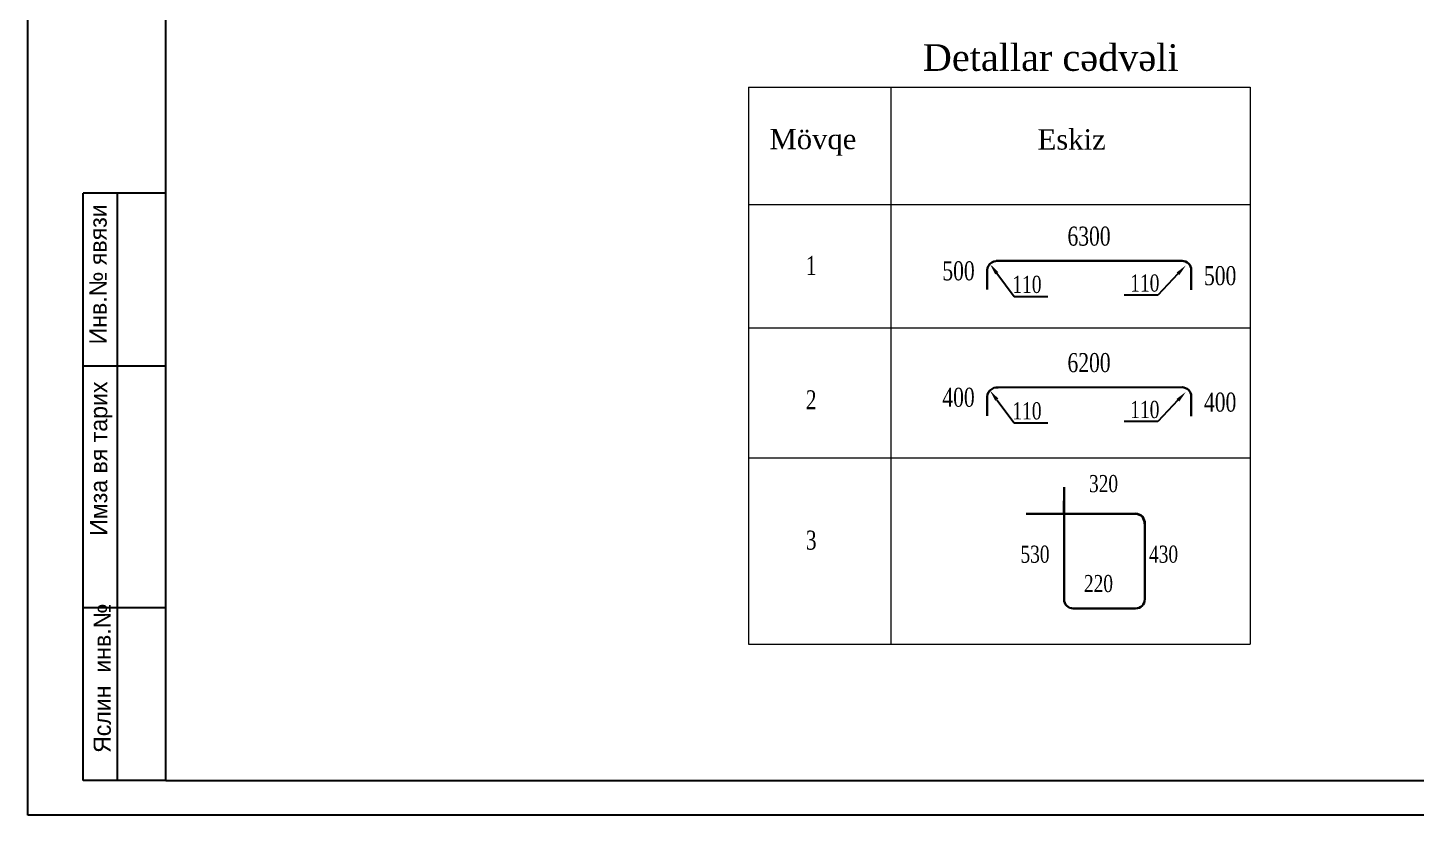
# Model space of a CAD drawing. Header units: millimetres. Extents: x -149347 to 251215, y -2929184 to -2541447.
# Drawn here: x 67574 to 86920, y -2856381 to -2845413 of the extents above; entities that cross this region are included whole.
import ezdxf
from ezdxf import colors
from ezdxf.entities.mleader import LeaderData, LeaderLine
from ezdxf.math import Vec2, Vec3

# ---------------------------------------------------------------- set-up
doc = ezdxf.new("R2010")
doc.units = ezdxf.units.MM
doc.layers.add('030', color=7, linetype='Continuous', lineweight=30)
doc.layers.add('APS_MADEIRA', color=35, linetype='Continuous', lineweight=15)
doc.styles.add('400', font='times.ttf', dxfattribs={"width": 0.75, "height": 300})
doc.styles.add('Arial', font='arial.ttf')
doc.styles.add('CP_ATTR', font='A3TI(LA).TTF')
doc.styles.add('Times New  Roman', font='times.ttf')

# ---------------------------------------------------------------- blocks, each defined once
blk = doc.blocks.new('mekteb')
at = {"color": 0, "lineweight": 25}
for p, q in [((99643, -1849866), (99643, -1821466)), ((139843, -1849866), (99643, -1849866))]:
    blk.add_line(p, q, dxfattribs=at)
at = {"color": 0, "lineweight": 25, "ltscale": 15}
for q in [(101643, -1821966), (139343, -1849366)]:
    blk.add_line((101643, -1849366), q, dxfattribs=at)
at = {"lineweight": 25, "ltscale": 0.25}
for p, q in [((100443, -1849366), (100443, -1840866)), ((100943, -1849367), (100943, -1840866))]:
    blk.add_line(p, q, dxfattribs=at)
at = {"lineweight": 25}
for p, q in [((101643, -1840866), (100443, -1840866)), ((101645, -1843366), (100445, -1843366)), ((101645, -1846866), (100445, -1846866)), ((101643, -1849366), (100443, -1849366))]:
    blk.add_line(p, q, dxfattribs=at)
at = {"lineweight": 25, "char_height": 250.01, "width": 5960.07, "attachment_point": 1, "rotation": 90, "style": 'CP_ATTR'}
for s, insert in [('\\pt3143;Инв.№ явязи', (100535, -1843053)), ('\\pt3143;Имза вя тарих', (100544, -1845823)), ('\\pt3143;Яслин  инв.№', (100595, -1848965))]:
    blk.add_mtext(s, dxfattribs=dict(at, insert=insert))

msp = doc.modelspace()

# ---------------------------------------------------------------- linework, layer by layer
at = {"color": 0, "lineweight": 15}
for p, q in [((77615.67753, -2846240.02477), (84604.17766, -2846240.02477)), ((77615.67753, -2846240.02477), (77615.67753, -2853997.14118)), ((79600.15733, -2846240.02477), (79600.15733, -2853997.14118)), ((84604.17766, -2846240.02477), (84604.17766, -2853997.14118)), ((77615.67753, -2847873.706), (84604.17766, -2847873.706)), ((77615.67753, -2849590.67928), (84604.17766, -2849590.67928)), ((77615.67753, -2851404.1443), (84604.17766, -2851404.1443)), ((77615.67753, -2853997.14118), (84604.17766, -2853997.14118))]:
    msp.add_line(p, q, dxfattribs=at)
at = {"color": 0, "lineweight": 30}
for p, q in [((82012.83386, -2851809.62059), (82012.83386, -2853373.86222)), ((82012.83386, -2851809.62059), (82012.83386, -2853373.86222)), ((83010.49854, -2852184.40041), (81486.65398, -2852184.40041)), ((83010.49854, -2852184.40041), (81486.65398, -2852184.40041)), ((83137.42922, -2852311.33131), (83137.42922, -2853373.86222)), ((83137.42922, -2852311.33131), (83137.42922, -2853373.86222)), ((82140.27386, -2853501.30222), (83009.98902, -2853501.30222)), ((82140.27386, -2853501.30222), (83009.98902, -2853501.30222))]:
    msp.add_line(p, q, dxfattribs=at)
for points in [[(81065.81748, -2848661.5265), (83657.83634, -2848659.78867)], [(80941.51365, -2848782.39401), (80941.51365, -2849057.83955)], [(83784.69051, -2848786.64284), (83784.69051, -2849062.08837)], [(81065.81748, -2850422.96797), (83657.83634, -2850421.23014)], [(80941.51365, -2850543.83548), (80941.51365, -2850819.28102)], [(83784.69051, -2850548.08431), (83784.69051, -2850823.52984)]]:
    msp.add_lwpolyline(points, dxfattribs=at)
for centre, radius, start, end in [((81081.14257, -2848801.63996), 140.94908, 83.834839334, 187.847993173), ((83657.83634, -2848786.64284), 126.85417, 359.999912168, 90.076828205), ((81081.14257, -2850563.08143), 140.94908, 83.834839334, 187.847993173), ((83657.83634, -2850548.08431), 126.85417, 359.999912168, 90.076828205), ((82140.27386, -2853373.86222), 127.44, 180, 270), ((82140.27386, -2853373.86222), 127.44, 180, 270), ((83009.98922, -2853373.86222), 127.44, 270, 0), ((83009.98922, -2853373.86222), 127.44, 270, 0)]:
    msp.add_arc(centre, radius, start, end, dxfattribs=at)
at = {"color": 7, "lineweight": 35, "ltscale": 15}
msp.add_arc((83010.49869, -2852311.33095), 126.93053, 354.640164647, 90.00007017, dxfattribs=at)
msp.add_arc((83010.49869, -2852311.33095), 126.93053, 354.640164647, 90.00007017, dxfattribs=at)
at = {"layer": '030', "color": 0, "lineweight": 30, "ltscale": 5}
msp.add_lwpolyline([(82011.79077, -2852181.24089), (82012.83386, -2851809.62059)], dxfattribs=at)
msp.add_lwpolyline([(82011.79077, -2852181.24089), (82012.83386, -2851809.62059)], dxfattribs=at)

# ---------------------------------------------------------------- block references
at = {"lineweight": 15, "xscale": 0.962501317234829, "yscale": 0.962501317234829, "zscale": 0.962501317234829}
msp.add_blockref('mekteb', (-28332.96186, -1075882.25246), dxfattribs=at)

# ---------------------------------------------------------------- texts
at = {"color": 7, "lineweight": 5, "ltscale": 15, "insert": (80044.70638, -2845641.87188), "char_height": 371.2475441, "width": 5714.8003644, "attachment_point": 1, "style": 'Times New  Roman'}
msp.add_mtext('{\\fTimes New Roman|b0|i0|c238|p18;Detallar cədvəli}', dxfattribs=at)
at = {"attachment_point": 1, "style": '400'}
for s, insert, char_height, width in [('\\A1;{\\fTimes New Roman|b0|i0|c238|p18;63}00', (82060.63737, -2848182.75482), 265.2, 233.0139314), ('{\\fTimes New Roman|b0|i0|c238|p18; }1', (78339.75045, -2848591.27324), 265.2, 233.0139314), ('\\A1;50{\\fTimes New Roman|b0|i0|c238|p18;0}', (80317.01614, -2848665.83143), 265.2, 233.0139314), ('\\A1;50{\\fTimes New Roman|b0|i0|c238|p18;0}', (83962.54135, -2848733.54157), 265.2, 233.0139314), ('\\A1;{\\fTimes New Roman|b0|i0|c238|p18;62}00', (82060.63737, -2849944.19629), 265.2, 233.0139314), (' 2', (78339.32831, -2850462.74415), 265.2, 233.0139314), ('\\A1;40{\\fTimes New Roman|b0|i0|c238|p18;0}', (80317.01614, -2850427.2729), 265.2, 233.0139314), ('\\A1;40{\\fTimes New Roman|b0|i0|c238|p18;0}', (83962.54135, -2850494.98304), 265.2, 233.0139314), ('\\A1;3{\\fTimes New Roman|b0|i0|c238|p18;20}', (82360.05488, -2851642.39265), 238.68, 209.7125382), (' 3', (78339.32831, -2852416.62176), 265.2, 233.0139314), ('\\A1;{\\fTimes New Roman|b0|i0|c238|p18;530}', (81405.39373, -2852625.79358), 238.68, 209.7125382), ('\\A1;{\\fTimes New Roman|b0|i0|c238|p18;430}', (83196.43689, -2852625.79358), 238.68, 209.7125382), ('\\A1;2{\\fTimes New Roman|b0|i0|c238|p18;20}', (82289.50901, -2853034.91007), 238.68, 209.7125382)]:
    msp.add_mtext(s, dxfattribs=dict(at, insert=insert, char_height=char_height, width=width))
at = {"layer": 'APS_MADEIRA', "color": 7, "lineweight": 9, "ltscale": 25, "char_height": 282.88884, "width": 431.4216895, "attachment_point": 1, "style": 'Arial'}
for s, insert in [('{\\fTimes New Roman|b0|i0|c238|p18;Mövqe}', (77908.51763, -2846821.26832)), ('\\pxt35;{\\fTimes New Roman|b0|i0|c238|p18;Eskiz}', (81643.9951, -2846826.82114))]:
    msp.add_mtext(s, dxfattribs=dict(at, insert=insert))

# ---------------------------------------------------------------- leaders
ml = msp.add_multileader_mtext('Standard')
ml.set_content('{\\C256;110\\fTimes New Roman|b0|i0|c238|p18; }', color=6, style='400')
ml.set_leader_properties()
ml.build(insert=Vec2(0, 0))
ml.multileader.update_dxf_attribs({"text_left_attachment_type": 6, "text_right_attachment_type": 6, "dogleg_length": 1, "arrow_head_size": 160})
ctx = ml.context
ctx.base_point, ctx.char_height, ctx.arrow_head_size, ctx.landing_gap_size, ctx.plane_origin = Vec3(81316.77474, -2849155.10926), 240, 160, 0.08, Vec3(78180.58547, -2851067.56)
ctx.left_attachment, ctx.right_attachment, ctx.text_align_type = 6, 6, 1
notes = []
notes.append((ctx, [(0, (1, 1, 0), (81315.97474, -2849155.10926), (1, 0), 0.8, [(0, [(80980.02368, -2848703.44825)], 0, [])])]))
ctx.mtext.insert, ctx.mtext.alignment, ctx.mtext.flow_direction = Vec3(81495.88141, -2848867.10926), 2, 5
ml = msp.add_multileader_mtext('Standard')
ml.set_content('{\\C256;110\\fTimes New Roman|b0|i0|c238|p18; }', color=6, style='400')
ml.set_leader_properties()
ml.build(insert=Vec2(0, 0))
ml.multileader.update_dxf_attribs({"text_left_attachment_type": 6, "text_right_attachment_type": 6, "dogleg_length": 1, "arrow_head_size": 160})
ctx = ml.context
ctx.base_point, ctx.char_height, ctx.arrow_head_size, ctx.landing_gap_size, ctx.plane_origin = Vec3(82958.89622, -2849136.51618), 240, 160, 0.08, Vec3(80910.37315, -2851087.87002)
ctx.left_attachment, ctx.right_attachment, ctx.text_align_type = 6, 6, 1
notes.append((ctx, [(1, (1, 1, 0), (83317.90957, -2849136.51618), (-1, 0), 0.8, [(0, [(83709.81136, -2848723.75828)], 0, [])])]))
ctx.mtext.insert, ctx.mtext.alignment, ctx.mtext.flow_direction = Vec3(83138.0029, -2848848.51618), 2, 5
ml = msp.add_multileader_mtext('Standard')
ml.set_content('{\\C256;110\\fTimes New Roman|b0|i0|c238|p18; }', color=6, style='400')
ml.set_leader_properties()
ml.build(insert=Vec2(0, 0))
ml.multileader.update_dxf_attribs({"text_left_attachment_type": 6, "text_right_attachment_type": 6, "dogleg_length": 1, "arrow_head_size": 160})
ctx = ml.context
ctx.base_point, ctx.char_height, ctx.arrow_head_size, ctx.landing_gap_size, ctx.plane_origin = Vec3(81316.77474, -2850916.55073), 240, 160, 0.08, Vec3(78180.58547, -2852829.00147)
ctx.left_attachment, ctx.right_attachment, ctx.text_align_type = 6, 6, 1
notes.append((ctx, [(0, (1, 1, 0), (81315.97474, -2850916.55073), (1, 0), 0.8, [(0, [(80980.02368, -2850464.88972)], 0, [])])]))
ctx.mtext.insert, ctx.mtext.alignment, ctx.mtext.flow_direction = Vec3(81495.88141, -2850628.55073), 2, 5
ml = msp.add_multileader_mtext('Standard')
ml.set_content('{\\C256;110\\fTimes New Roman|b0|i0|c238|p18; }', color=6, style='400')
ml.set_leader_properties()
ml.build(insert=Vec2(0, 0))
ml.multileader.update_dxf_attribs({"text_left_attachment_type": 6, "text_right_attachment_type": 6, "dogleg_length": 1, "arrow_head_size": 160})
ctx = ml.context
ctx.base_point, ctx.char_height, ctx.arrow_head_size, ctx.landing_gap_size, ctx.plane_origin = Vec3(82958.89622, -2850897.95765), 240, 160, 0.08, Vec3(80910.37315, -2852849.31149)
ctx.left_attachment, ctx.right_attachment, ctx.text_align_type = 6, 6, 1
notes.append((ctx, [(1, (1, 1, 0), (83317.90957, -2850897.95765), (-1, 0), 0.8, [(0, [(83709.81136, -2850485.19975)], 0, [])])]))
ctx.mtext.insert, ctx.mtext.alignment, ctx.mtext.flow_direction = Vec3(83138.0029, -2850609.95765), 2, 5
for ctx, leaders in notes:
    for number, flags, end, landing, length, lines in leaders:
        leader = LeaderData()
        leader.index, (leader.has_last_leader_line, leader.has_dogleg_vector, leader.attachment_direction) = number, flags
        leader.last_leader_point, leader.dogleg_vector, leader.dogleg_length = Vec3(end), Vec3(landing), length
        for number, points, colour, breaks in lines:
            line = LeaderLine()
            line.index, line.vertices, line.color, line.breaks = number, Vec3.list(points), colors.encode_raw_color(colour), breaks
            leader.lines.append(line)
        ctx.leaders.append(leader)

doc.saveas('drawing.dxf')
